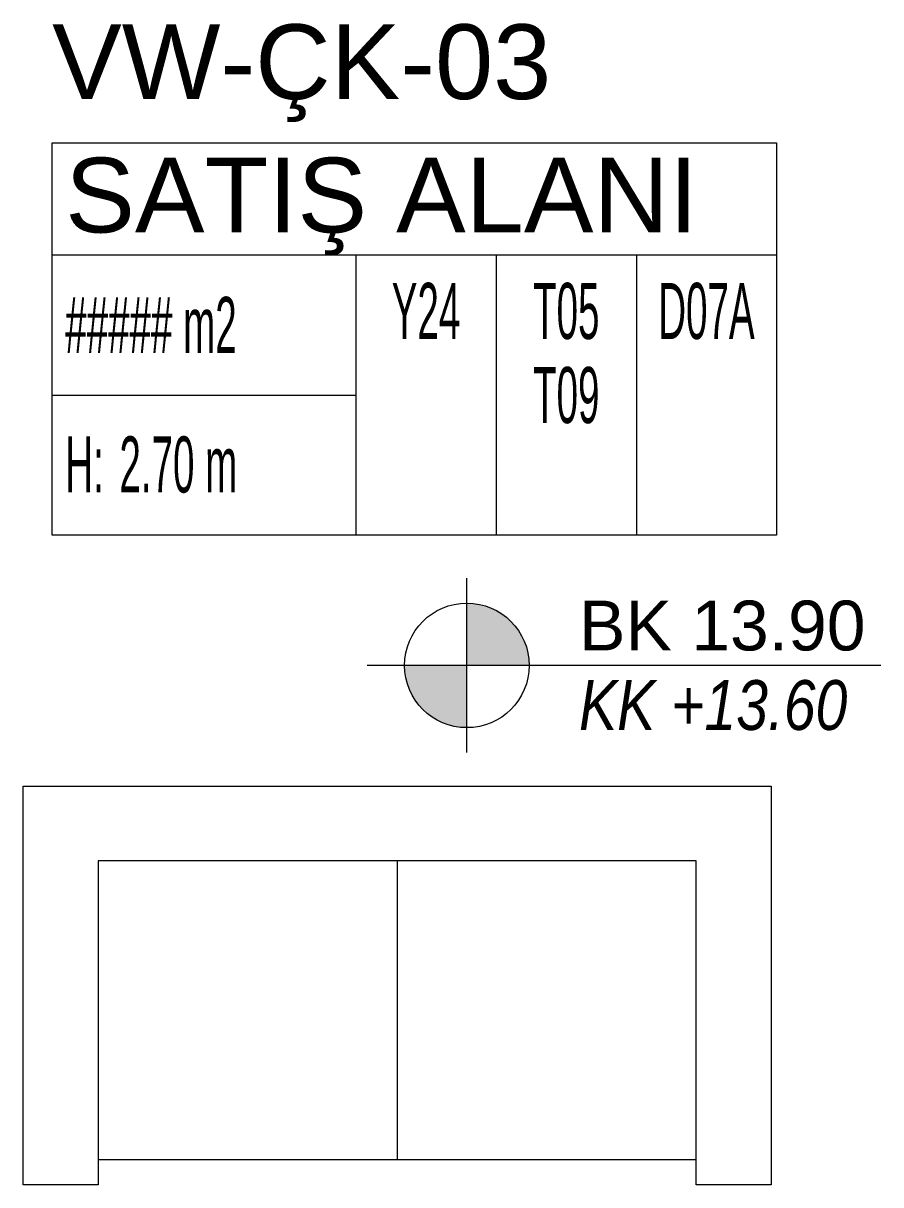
# Model space of a CAD drawing. Extents: x -1417 to 34975, y -245 to 8298.
# Drawn here: x 31453.3 to 31625.3, y 2779.3 to 3012.4 of the extents above; entities that cross this region are included whole.
import ezdxf
from ezdxf.enums import TextEntityAlignment as Align

# ---------------------------------------------------------------- set-up
doc = ezdxf.new("R2010")
doc.units = 0
doc.layers.get('0').update_dxf_attribs({"color": 9, "lineweight": 9})
for name, color, linetype, lineweight in [('05', 9, 'Continuous', 9), ('21', 9, 'Continuous', 9), ('21_MAHAL', 9, 'Continuous', 9)]:
    doc.layers.add(name, color=color, linetype=linetype, lineweight=lineweight)
doc.styles.add('Arial', font='arial.ttf', dxfattribs={"height": 2.5})
doc.styles.add('MuuM_TEXT-ITALIC', font='ARIALNI.TTF')
doc.styles.add('MuuM_TEXT-STANDART', font='ARIALN.TTF')

# ---------------------------------------------------------------- blocks, each defined once
blk = doc.blocks.new('0_elevationtarget-p-bk')
h = blk.add_hatch(color=254)
h.paths.add_polyline_path([(2.5, 0, 0.414214), (0, 2.5), (0, 0)])
h.paths.add_polyline_path([(0, 0), (-2.5, 0, 0.414214), (0, -2.5)])
blk.add_line((0, -3.5), (0, 3.5))
blk.add_lwpolyline([(16.605, 0), (-4, 0)])
blk.add_circle((0, 0), 2.5)
at = {"style": 'Arial'}
blk.add_attdef('BITMISKOT', text='', height=2, dxfattribs=at).set_placement((4.5, 0), align=Align.BOTTOM_LEFT)
at = {"style": 'MuuM_TEXT-ITALIC'}
blk.add_attdef('FINISHINGFLOORLEVEL', text='', height=2, dxfattribs=at).set_placement((4.5, -0.592), align=Align.TOP_LEFT)
blk = doc.blocks.new('p-koltuk-2li')
blk.add_lwpolyline([(-75, -100), (-75, -20), (75, -20), (75, -100), (60, -100), (60, -95), (-60, -95), (-60, -100)], close=True)
for points in [[(60, -95), (60, -35), (-60, -35), (-60, -95)], [(0, -35), (0, -35), (0, -95)]]:
    blk.add_lwpolyline(points)
blk = doc.blocks.new('0_roomno2')
blk.add_lwpolyline([(19.375, -10.5), (0, -10.5), (0, 0), (19.375, 0)], close=True)
for points in [[(0, -3), (19.375, -3)], [(8.125, -3), (8.125, -10.5)], [(11.875, -3), (11.875, -10.5)], [(15.625, -3), (15.625, -10.5)], [(0, -6.75), (8.125, -6.75)]]:
    blk.add_lwpolyline(points)
at = {"style": 'MuuM_TEXT-STANDART', "width": 0.6}
blk.add_text('H:', height=1.5, dxfattribs=at).set_placement((0.35, -8.608), align=Align.MIDDLE_LEFT)
at = {"style": 'Arial'}
blk.add_attdef('ODANO', (0, 1.17), '', height=2, dxfattribs=at)
blk.add_attdef('MEKANADI', text='', height=2, dxfattribs=at).set_placement((0.35, -3), align=Align.BOTTOM_LEFT)
at = {"style": 'MuuM_TEXT-STANDART', "width": 0.6}
for tag, p in [('YER01', (10, -4.5)), ('TAVAN01', (13.75, -4.5)), ('DUVAR01', (17.5, -4.5)), ('YER02', (10, -6.75)), ('TAVAN02', (13.75, -6.75)), ('DUVAR02', (17.5, -6.75)), ('YER03', (10, -9)), ('TAVAN03', (13.75, -9)), ('DUVAR03', (17.5, -9))]:
    blk.add_attdef(tag, text='', height=1.5, dxfattribs=at).set_placement(p, align=Align.MIDDLE_CENTER)
for tag, p in [('M2', (0.35, -4.875)), ('TEMIZTAVANYUKSEKLIGI', (1.8, -8.608))]:
    blk.add_attdef(tag, text='', height=1.5, dxfattribs=at).set_placement(p, align=Align.MIDDLE_LEFT)

msp = doc.modelspace()

# ---------------------------------------------------------------- block references
at = {"layer": '05', "extrusion": (0, 0, -1), "xscale": -1, "zscale": -1}
msp.add_blockref('p-koltuk-2li', (-31528.33, 2879.28), dxfattribs=at)
at = {"layer": '21', "xscale": 5, "yscale": 5, "zscale": 5}
msp.add_blockref('0_elevationtarget-p-bk', (31542.31, 2883.52), dxfattribs=at).add_auto_attribs({'BITMISKOT': 'BK 13.90', 'FINISHINGFLOORLEVEL': 'KK +13.60'})
at = {"layer": '21_MAHAL'}
ref = msp.add_blockref('0_roomno2', (31459.12, 2988.41), dxfattribs=dict(at, xscale=7.5, yscale=7.5, zscale=7.5))
ref.add_attrib('ODANO', 'VW-ÇK-03', (31459.12, 2997.18), dxfattribs={"layer": '0', "height": 15, "style": 'Arial'})
ref.add_attrib('MEKANADI', 'SATIŞ ALANI', dxfattribs={"layer": '0', "height": 15, "style": 'Arial'}).set_placement((31461.75, 2965.91), align=Align.BOTTOM_LEFT)
ref.add_attrib('M2', '##### m2', dxfattribs={"layer": '0', "height": 11.25, "style": 'MuuM_TEXT-STANDART', "width": 0.6}).set_placement((31461.75, 2951.84), align=Align.MIDDLE_LEFT)
ref.add_attrib('TEMIZTAVANYUKSEKLIGI', '2.70 m', dxfattribs={"layer": '0', "height": 11.25, "style": 'MuuM_TEXT-STANDART', "width": 0.6}).set_placement((31472.62, 2923.85), align=Align.MIDDLE_LEFT)
ref.add_attrib('YER01', 'Y24', dxfattribs={"layer": '0', "height": 11.25, "style": 'MuuM_TEXT-STANDART', "width": 0.6}).set_placement((31534.12, 2954.66), align=Align.MIDDLE_CENTER)
ref.add_attrib('TAVAN01', 'T05', dxfattribs={"layer": '0', "height": 11.25, "style": 'MuuM_TEXT-STANDART', "width": 0.6}).set_placement((31562.25, 2954.66), align=Align.MIDDLE_CENTER)
ref.add_attrib('DUVAR01', 'D07A', dxfattribs={"layer": '0', "height": 11.25, "style": 'MuuM_TEXT-STANDART', "width": 0.6}).set_placement((31590.37, 2954.66), align=Align.MIDDLE_CENTER)
ref.add_attrib('TAVAN02', 'T09', dxfattribs={"layer": '0', "height": 11.25, "style": 'MuuM_TEXT-STANDART', "width": 0.6}).set_placement((31562.25, 2937.78), align=Align.MIDDLE_CENTER)

doc.saveas('drawing.dxf')
